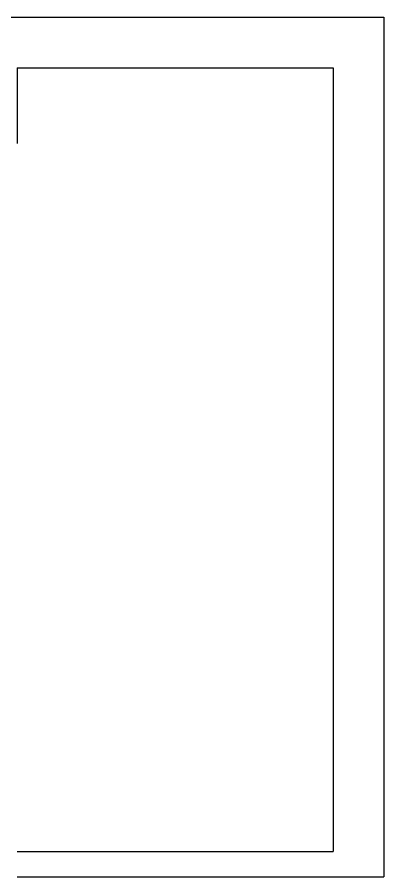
# Model space of a CAD drawing. Header units: centimetres. Extents: x 961 to 1761, y 3059 to 3784.
# Drawn here: x 1616.3 to 1761.3, y 3444.4 to 3784.4 of the extents above; entities that cross this region are included whole.
import ezdxf

# ---------------------------------------------------------------- set-up
doc = ezdxf.new("R2010")
doc.units = ezdxf.units.CM

msp = doc.modelspace()

# ---------------------------------------------------------------- linework, layer by layer
for p, q in [((1296.31, 3784.39, 27), (1761.31, 3784.39, 27)), ((1761.31, 3784.39, 27), (1761.31, 3624.39, 27)), ((1616.31, 3764.39, 27), (1741.31, 3764.39, 27)), ((1616.31, 3764.39, 27), (1616.31, 3734.39, 27)), ((1741.31, 3764.39, 27), (1741.31, 3624.39, 27)), ((1741.31, 3624.39, 27), (1741.31, 3454.39, 27)), ((1761.31, 3624.39, 27), (1761.31, 3444.39, 27)), ((1616.31, 3454.39, 27), (1741.31, 3454.39, 27)), ((1616.31, 3444.39, 27), (1741.31, 3444.39, 27)), ((1741.31, 3444.39, 27), (1761.31, 3444.39, 27))]:
    msp.add_line(p, q)

doc.saveas('drawing.dxf')
